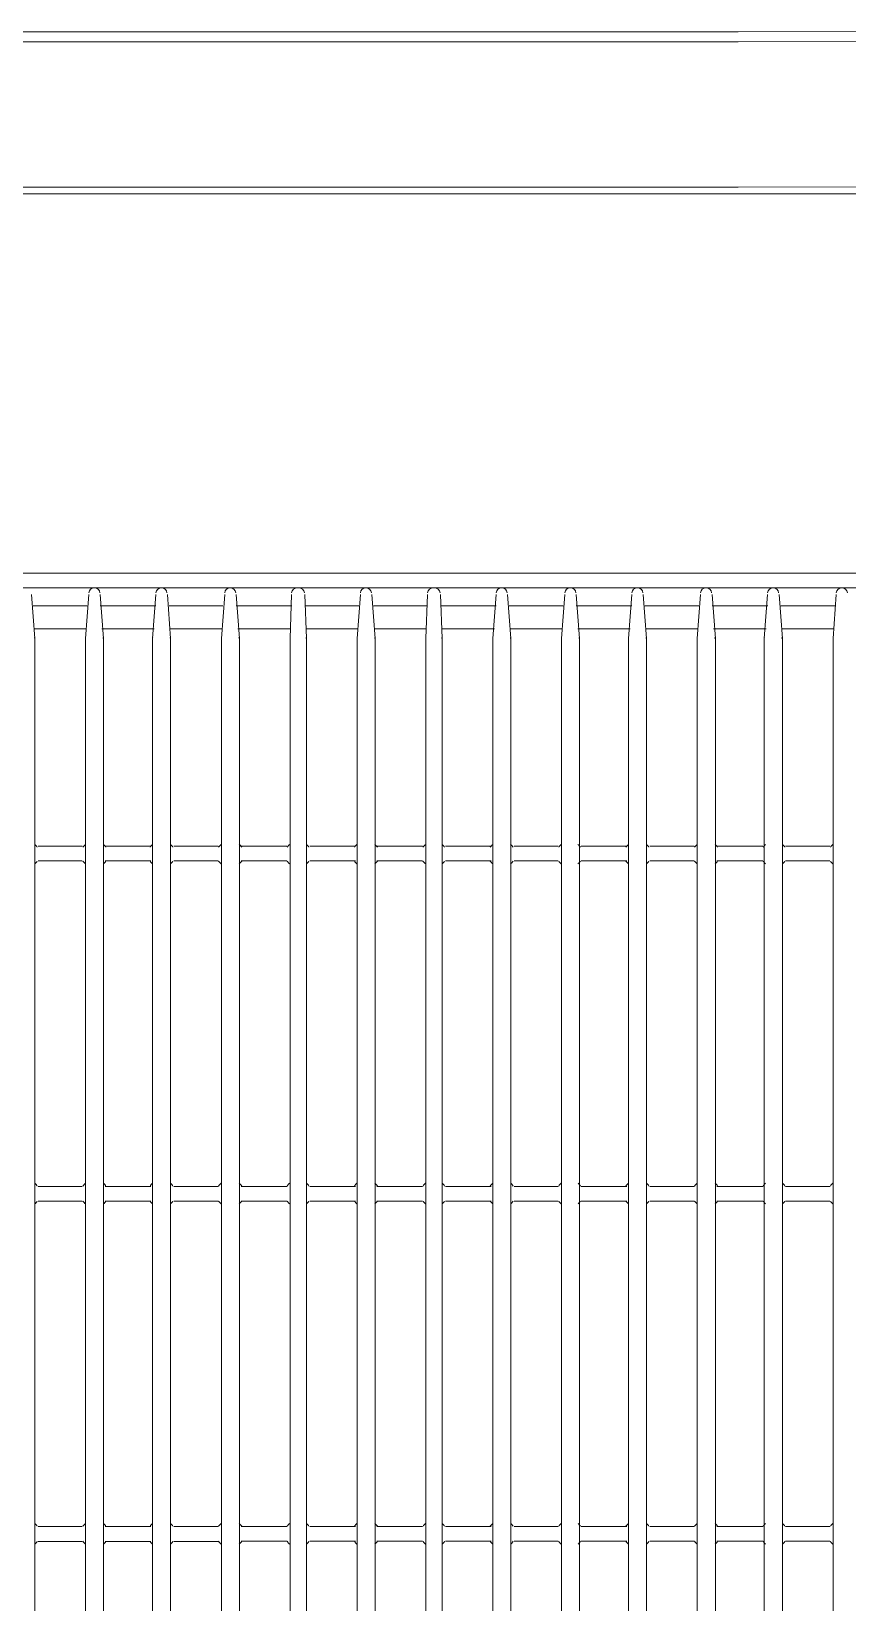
# Model space of a CAD drawing. Header units: inches. Extents: x -114 to 635, y -137 to 57.
# Drawn here: x 541.769 to 541.9142, y 23.4587 to 23.7382 of the extents above; entities that cross this region are included whole.
import ezdxf

# ---------------------------------------------------------------- set-up
doc = ezdxf.new("R2010")
doc.units = ezdxf.units.IN
doc.header["$MEASUREMENT"] = 0
doc.layers.get('0').update_dxf_attribs({"lineweight": 5})
doc.layers.add('UTILITIES', color=141, linetype='Continuous', lineweight=0)

# ---------------------------------------------------------------- blocks, each defined once
blk = doc.blocks.new('AC ELEVATION')
for points in [[(134710.28, 117793.96), (134710.28, 117793.96), (134371.88, 117793.96), (134328.83, 117793.96)], [(134710.28, 117792.22), (134710.28, 117792.22), (134332, 117792.22), (134332, 117792.22)], [(134710.28, 117792.22), (134710.28, 117792.22), (135108.52, 117792.31), (135108.52, 117792.31)], [(134292.98, 117766.33), (134292.98, 117766.33), (134710.28, 117766.33), (134710.28, 117766.33)], [(135149.18, 117766.39), (135149.18, 117766.39), (134710.28, 117766.33), (134710.28, 117766.33)], [(135150.71, 117765.15), (135150.71, 117765.15), (134291.4, 117765.15), (134291.4, 117765.15)], [(134345.96, 117697.68), (134345.96, 117697.68), (134869.78, 117697.68), (134869.78, 117697.68)], [(134607.86, 117695.08), (134607.86, 117695.08), (134346.84, 117695.08), (134346.84, 117695.08)], [(134584.57, 117693.9), (134584.57, 117693.9), (134585.16, 117686.06), (134585.16, 117686.06)], [(134594.77, 117693.89), (134594.77, 117693.89), (134594.19, 117686.04), (134594.19, 117686.04)], [(134594.78, 117694.17), (134594.8, 117694.67), (134595.23, 117695.07), (134595.75, 117695.07)], [(134595.75, 117695.07), (134596.28, 117695.07), (134596.7, 117694.67), (134596.74, 117694.17)], [(134596.8, 117693.89), (134596.8, 117693.89), (134597.39, 117686.04), (134597.39, 117686.04)], [(134606.7, 117693.9), (134606.7, 117693.9), (134606.11, 117686.04), (134606.11, 117686.04)], [(134606.7, 117694.17), (134606.73, 117694.67), (134607.17, 117695.08), (134607.68, 117695.08)], [(134607.68, 117695.08), (134608.21, 117695.08), (134608.63, 117694.67), (134608.66, 117694.17)], [(134607.86, 117695.08), (134607.86, 117695.08), (134868.61, 117695.08), (134868.61, 117695.08)], [(134608.73, 117693.9), (134608.73, 117693.9), (134609.32, 117686.04), (134609.32, 117686.04)], [(134618.93, 117693.9), (134618.93, 117693.9), (134618.34, 117686.06), (134618.34, 117686.06)], [(134618.93, 117694.17), (134618.96, 117694.67), (134619.39, 117695.07), (134619.9, 117695.07)], [(134619.9, 117695.07), (134620.43, 117695.07), (134620.85, 117694.67), (134620.89, 117694.17)], [(134620.96, 117693.9), (134620.96, 117693.9), (134621.54, 117686.06), (134621.54, 117686.06)], [(134630.84, 117693.89), (134630.84, 117693.89), (134630.56, 117686.04), (134630.56, 117686.04)], [(134630.84, 117694.17), (134630.89, 117694.67), (134631.38, 117695.07), (134631.98, 117695.07)], [(134631.98, 117695.07), (134632.57, 117695.07), (134633.07, 117694.67), (134633.11, 117694.17)], [(134633.18, 117693.89), (134633.18, 117693.89), (134633.47, 117686.04), (134633.47, 117686.04)], [(134643.08, 117693.89), (134643.08, 117693.89), (134642.49, 117686.04), (134642.49, 117686.04)], [(134643.08, 117694.17), (134643.11, 117694.67), (134643.54, 117695.07), (134644.05, 117695.07)], [(134644.05, 117695.07), (134644.57, 117695.07), (134645, 117694.67), (134645.04, 117694.17)], [(134645.11, 117693.89), (134645.11, 117693.89), (134645.69, 117686.04), (134645.69, 117686.04)], [(134655.01, 117693.89), (134655.01, 117693.89), (134654.72, 117686.04), (134654.72, 117686.04)], [(134655.01, 117694.17), (134655.06, 117694.67), (134655.54, 117695.07), (134656.13, 117695.07)], [(134656.13, 117695.07), (134656.73, 117695.07), (134657.22, 117694.67), (134657.27, 117694.17)], [(134657.33, 117693.89), (134657.33, 117693.89), (134657.62, 117686.04), (134657.62, 117686.04)], [(134667.22, 117693.89), (134667.22, 117693.89), (134666.65, 117686.04), (134666.65, 117686.04)], [(134667.24, 117694.17), (134667.26, 117694.67), (134667.69, 117695.07), (134668.21, 117695.07)], [(134668.21, 117695.07), (134668.74, 117695.07), (134669.15, 117694.67), (134669.2, 117694.17)], [(134669.26, 117693.89), (134669.26, 117693.89), (134669.85, 117686.04), (134669.85, 117686.04)], [(134679.45, 117693.89), (134679.45, 117693.89), (134678.87, 117686.04), (134678.87, 117686.04)], [(134679.45, 117694.17), (134679.49, 117694.67), (134679.91, 117695.07), (134680.43, 117695.07)], [(134680.43, 117695.07), (134680.95, 117695.07), (134681.38, 117694.67), (134681.42, 117694.17)], [(134681.49, 117693.89), (134681.49, 117693.89), (134682.06, 117686.04), (134682.06, 117686.04)], [(134691.38, 117693.89), (134691.38, 117693.89), (134690.8, 117686.04), (134690.8, 117686.04)], [(134691.38, 117694.17), (134691.42, 117694.67), (134691.85, 117695.07), (134692.36, 117695.07)], [(134692.36, 117695.07), (134692.87, 117695.07), (134693.31, 117694.67), (134693.35, 117694.17)], [(134693.41, 117693.89), (134693.41, 117693.89), (134693.99, 117686.04), (134693.99, 117686.04)], [(134703.6, 117693.89), (134703.6, 117693.89), (134703.01, 117686.04), (134703.01, 117686.04)], [(134703.6, 117694.17), (134703.64, 117694.67), (134704.06, 117695.07), (134704.59, 117695.07)], [(134704.59, 117695.07), (134705.1, 117695.07), (134705.54, 117694.67), (134705.56, 117694.17)], [(134705.64, 117693.89), (134705.64, 117693.89), (134706.23, 117686.04), (134706.23, 117686.04)], [(134715.53, 117693.89), (134715.53, 117693.89), (134714.94, 117686.04), (134714.94, 117686.04)], [(134715.53, 117694.17), (134715.57, 117694.67), (134715.99, 117695.07), (134716.52, 117695.07)], [(134716.52, 117695.07), (134717.03, 117695.07), (134717.47, 117694.67), (134717.49, 117694.17)], [(134717.57, 117693.89), (134717.57, 117693.89), (134718.16, 117686.04), (134718.16, 117686.04)], [(134727.75, 117693.89), (134727.75, 117693.89), (134727.18, 117686.04), (134727.18, 117686.04)], [(134727.75, 117694.17), (134727.79, 117694.67), (134728.21, 117695.07), (134728.74, 117695.07)], [(134728.74, 117695.07), (134729.26, 117695.07), (134729.69, 117694.67), (134729.72, 117694.17)], [(134594.48, 117691.87), (134594.48, 117691.87), (134584.87, 117691.87), (134584.87, 117691.87)], [(134606.7, 117691.87), (134606.7, 117691.87), (134596.8, 117691.87), (134596.8, 117691.87)], [(134609.03, 117691.88), (134609.03, 117691.88), (134618.63, 117691.88), (134618.63, 117691.88)], [(134620.96, 117691.88), (134620.96, 117691.88), (134630.86, 117691.88), (134630.86, 117691.88)], [(134633.18, 117691.87), (134633.18, 117691.87), (134642.77, 117691.87), (134642.77, 117691.87)], [(134645.4, 117691.87), (134645.4, 117691.87), (134655.01, 117691.87), (134655.01, 117691.87)], [(134657.33, 117691.88), (134657.33, 117691.88), (134667.22, 117691.88), (134667.22, 117691.88)], [(134669.55, 117691.88), (134669.55, 117691.88), (134679.15, 117691.88), (134679.15, 117691.88)], [(134681.49, 117691.88), (134681.49, 117691.88), (134691.38, 117691.88), (134691.38, 117691.88)], [(134693.71, 117691.88), (134693.71, 117691.88), (134703.3, 117691.88), (134703.3, 117691.88)], [(134705.65, 117691.88), (134705.65, 117691.88), (134715.54, 117691.88), (134715.54, 117691.88)], [(134717.87, 117691.88), (134717.87, 117691.88), (134727.47, 117691.88), (134727.47, 117691.88)], [(134594.19, 117687.79), (134594.19, 117687.79), (134585.17, 117687.79), (134585.17, 117687.79)], [(134606.41, 117687.79), (134606.41, 117687.79), (134597.09, 117687.79), (134597.09, 117687.79)], [(134609.32, 117687.79), (134609.32, 117687.79), (134618.34, 117687.79), (134618.34, 117687.79)], [(134621.25, 117687.79), (134621.25, 117687.79), (134630.57, 117687.79), (134630.57, 117687.79)], [(134633.47, 117687.79), (134633.47, 117687.79), (134642.49, 117687.79), (134642.49, 117687.79)], [(134645.69, 117687.79), (134645.69, 117687.79), (134654.72, 117687.79), (134654.72, 117687.79)], [(134657.62, 117687.79), (134657.62, 117687.79), (134666.94, 117687.79), (134666.94, 117687.79)], [(134669.85, 117687.79), (134669.85, 117687.79), (134678.87, 117687.79), (134678.87, 117687.79)], [(134681.78, 117687.79), (134681.78, 117687.79), (134691.08, 117687.79), (134691.08, 117687.79)], [(134693.99, 117687.79), (134693.99, 117687.79), (134703.03, 117687.79), (134703.03, 117687.79)], [(134705.93, 117687.79), (134705.93, 117687.79), (134715.25, 117687.79), (134715.25, 117687.79)], [(134718.16, 117687.79), (134718.16, 117687.79), (134727.19, 117687.79), (134727.19, 117687.79)], [(134585.09, 117686.23), (134585.09, 117686.17), (134585.09, 117686.13), (134585.09, 117686.08)], [(134585.16, 117466.35), (134585.16, 117466.35), (134585.16, 117686.06), (134585.16, 117686.06)], [(134594.19, 117686.07), (134594.19, 117686.07), (134594.19, 117686.23), (134594.19, 117686.23)], [(134594.19, 117686.07), (134594.19, 117686.07), (134594.19, 117686.23), (134594.19, 117686.23)], [(134594.19, 117686.07), (134594.19, 117686.07), (134594.19, 117686.23), (134594.19, 117686.23)], [(134594.19, 117466.35), (134594.19, 117466.35), (134594.19, 117686.06), (134594.19, 117686.06)], [(134597.33, 117686.23), (134597.33, 117686.23), (134597.33, 117686.07), (134597.33, 117686.07)], [(134597.39, 117466.35), (134597.39, 117466.35), (134597.39, 117686.04), (134597.39, 117686.04)], [(134606.11, 117686.08), (134606.11, 117686.15), (134606.11, 117686.18), (134606.12, 117686.25)], [(134606.11, 117686.08), (134606.11, 117686.15), (134606.11, 117686.18), (134606.12, 117686.25)], [(134606.11, 117686.08), (134606.11, 117686.15), (134606.11, 117686.18), (134606.12, 117686.25)], [(134606.11, 117466.34), (134606.11, 117466.34), (134606.11, 117686.04), (134606.11, 117686.04)], [(134609.25, 117686.25), (134609.25, 117686.18), (134609.25, 117686.15), (134609.25, 117686.08)], [(134609.25, 117686.25), (134609.25, 117686.18), (134609.25, 117686.15), (134609.25, 117686.08)], [(134609.25, 117686.25), (134609.25, 117686.18), (134609.25, 117686.15), (134609.25, 117686.08)], [(134609.32, 117466.34), (134609.32, 117466.34), (134609.32, 117686.04), (134609.32, 117686.04)], [(134618.34, 117686.08), (134618.34, 117686.15), (134618.34, 117686.18), (134618.35, 117686.23)], [(134618.34, 117466.35), (134618.34, 117466.35), (134618.34, 117686.06), (134618.34, 117686.06)], [(134621.47, 117686.23), (134621.47, 117686.23), (134621.47, 117686.08), (134621.47, 117686.08)], [(134621.47, 117686.23), (134621.47, 117686.23), (134621.47, 117686.08), (134621.47, 117686.08)], [(134621.47, 117686.23), (134621.47, 117686.23), (134621.47, 117686.08), (134621.47, 117686.08)], [(134621.54, 117466.35), (134621.54, 117466.35), (134621.54, 117686.04), (134621.54, 117686.04)], [(134630.56, 117686.07), (134630.56, 117686.13), (134630.56, 117686.17), (134630.57, 117686.23)], [(134630.56, 117466.35), (134630.56, 117466.35), (134630.56, 117686.04), (134630.56, 117686.04)], [(134633.4, 117686.23), (134633.4, 117686.17), (134633.4, 117686.13), (134633.4, 117686.07)], [(134633.47, 117466.35), (134633.47, 117466.35), (134633.47, 117686.04), (134633.47, 117686.04)], [(134642.49, 117686.07), (134642.49, 117686.13), (134642.5, 117686.17), (134642.5, 117686.23)], [(134642.49, 117466.35), (134642.49, 117466.35), (134642.49, 117686.04), (134642.49, 117686.04)], [(134645.62, 117686.23), (134645.62, 117686.23), (134645.62, 117686.07), (134645.62, 117686.07)], [(134645.7, 117466.35), (134645.7, 117466.35), (134645.7, 117686.06), (134645.7, 117686.06)], [(134654.72, 117686.07), (134654.72, 117686.13), (134654.72, 117686.17), (134654.72, 117686.23)], [(134654.72, 117466.35), (134654.72, 117466.35), (134654.72, 117686.04), (134654.72, 117686.04)], [(134657.55, 117686.23), (134657.55, 117686.17), (134657.55, 117686.13), (134657.55, 117686.07)], [(134657.62, 117466.35), (134657.62, 117466.35), (134657.62, 117686.04), (134657.62, 117686.04)], [(134666.65, 117686.07), (134666.65, 117686.07), (134666.65, 117686.23), (134666.65, 117686.23)], [(134666.65, 117466.35), (134666.65, 117466.35), (134666.65, 117686.04), (134666.65, 117686.04)], [(134669.77, 117686.23), (134669.77, 117686.17), (134669.78, 117686.13), (134669.78, 117686.07)], [(134669.85, 117466.35), (134669.85, 117466.35), (134669.85, 117686.04), (134669.85, 117686.04)], [(134678.87, 117686.07), (134678.87, 117686.13), (134678.87, 117686.17), (134678.87, 117686.23)], [(134678.87, 117466.35), (134678.87, 117466.35), (134678.87, 117686.04), (134678.87, 117686.04)], [(134681.99, 117686.23), (134681.99, 117686.23), (134681.99, 117686.07), (134681.99, 117686.07)], [(134682.06, 117466.35), (134682.06, 117466.35), (134682.06, 117686.04), (134682.06, 117686.04)], [(134690.8, 117686.07), (134690.8, 117686.07), (134690.8, 117686.23), (134690.8, 117686.23)], [(134690.8, 117466.35), (134690.8, 117466.35), (134690.8, 117686.04), (134690.8, 117686.04)], [(134693.92, 117686.23), (134693.93, 117686.17), (134693.93, 117686.13), (134693.93, 117686.07)], [(134693.99, 117466.35), (134693.99, 117466.35), (134693.99, 117686.04), (134693.99, 117686.04)], [(134703.01, 117686.07), (134703.01, 117686.07), (134703.01, 117686.23), (134703.01, 117686.23)], [(134703.01, 117466.35), (134703.01, 117466.35), (134703.01, 117686.04), (134703.01, 117686.04)], [(134706.15, 117686.23), (134706.15, 117686.17), (134706.15, 117686.13), (134706.15, 117686.07)], [(134706.23, 117466.35), (134706.23, 117466.35), (134706.23, 117686.04), (134706.23, 117686.04)], [(134714.94, 117686.07), (134714.94, 117686.13), (134714.94, 117686.17), (134714.96, 117686.23)], [(134714.94, 117466.35), (134714.94, 117466.35), (134714.94, 117686.04), (134714.94, 117686.04)], [(134718.08, 117686.23), (134718.08, 117686.17), (134718.08, 117686.13), (134718.08, 117686.07)], [(134718.16, 117466.35), (134718.16, 117466.35), (134718.16, 117686.04), (134718.16, 117686.04)], [(134727.18, 117686.07), (134727.18, 117686.07), (134727.18, 117686.23), (134727.18, 117686.23)], [(134727.18, 117466.35), (134727.18, 117466.35), (134727.18, 117686.06), (134727.18, 117686.06)], [(134585.13, 117649.4), (134585.31, 117649.25), (134585.46, 117649.09), (134585.58, 117648.93)], [(134593.6, 117649.09), (134593.6, 117649.09), (134585.75, 117649.09), (134585.75, 117649.09)], [(134593.7, 117648.93), (134593.83, 117649.09), (134593.99, 117649.25), (134594.15, 117649.4)], [(134593.7, 117648.93), (134593.83, 117649.09), (134593.99, 117649.25), (134594.15, 117649.4)], [(134593.7, 117648.93), (134593.83, 117649.09), (134593.99, 117649.25), (134594.15, 117649.4)], [(134593.7, 117648.93), (134593.83, 117649.09), (134593.99, 117649.25), (134594.15, 117649.4)], [(134597.35, 117649.4), (134597.53, 117649.25), (134597.68, 117649.09), (134597.79, 117648.93)], [(134605.82, 117649.11), (134605.82, 117649.11), (134597.68, 117649.11), (134597.68, 117649.11)], [(134605.65, 117648.94), (134605.76, 117649.11), (134605.91, 117649.25), (134606.08, 117649.42)], [(134605.65, 117648.94), (134605.76, 117649.11), (134605.91, 117649.25), (134606.08, 117649.42)], [(134605.65, 117648.94), (134605.76, 117649.11), (134605.91, 117649.25), (134606.08, 117649.42)], [(134605.65, 117648.94), (134605.76, 117649.11), (134605.91, 117649.25), (134606.08, 117649.42)], [(134609.28, 117649.42), (134609.46, 117649.25), (134609.61, 117649.11), (134609.73, 117648.94)], [(134609.28, 117649.42), (134609.46, 117649.25), (134609.61, 117649.11), (134609.73, 117648.94)], [(134609.28, 117649.42), (134609.46, 117649.25), (134609.61, 117649.11), (134609.73, 117648.94)], [(134609.28, 117649.42), (134609.46, 117649.25), (134609.61, 117649.11), (134609.73, 117648.94)], [(134609.89, 117649.09), (134609.89, 117649.09), (134617.75, 117649.09), (134617.75, 117649.09)], [(134617.85, 117648.93), (134617.98, 117649.11), (134618.13, 117649.25), (134618.3, 117649.4)], [(134621.51, 117649.42), (134621.69, 117649.27), (134621.84, 117649.11), (134621.96, 117648.93)], [(134621.51, 117649.42), (134621.69, 117649.27), (134621.84, 117649.11), (134621.96, 117648.93)], [(134621.51, 117649.4), (134621.68, 117649.25), (134621.84, 117649.11), (134621.95, 117648.93)], [(134621.51, 117649.4), (134621.68, 117649.25), (134621.84, 117649.11), (134621.95, 117648.93)], [(134621.84, 117649.11), (134621.84, 117649.11), (134629.98, 117649.11), (134629.98, 117649.11)], [(134630.06, 117648.93), (134630.18, 117649.11), (134630.32, 117649.25), (134630.48, 117649.4)], [(134633.49, 117649.4), (134633.66, 117649.25), (134633.79, 117649.11), (134633.92, 117648.93)], [(134634.06, 117649.11), (134634.06, 117649.11), (134642.2, 117649.11), (134642.2, 117649.11)], [(134642.01, 117648.93), (134642.14, 117649.11), (134642.29, 117649.25), (134642.46, 117649.4)], [(134645.66, 117649.4), (134645.83, 117649.25), (134645.99, 117649.11), (134646.1, 117648.93)], [(134645.99, 117649.11), (134645.99, 117649.11), (134654.13, 117649.11), (134654.13, 117649.11)], [(134654.21, 117648.93), (134654.33, 117649.11), (134654.47, 117649.25), (134654.63, 117649.4)], [(134657.64, 117649.4), (134657.8, 117649.25), (134657.94, 117649.11), (134658.05, 117648.93)], [(134658.2, 117649.11), (134658.2, 117649.11), (134666.35, 117649.11), (134666.35, 117649.11)], [(134666.16, 117648.93), (134666.3, 117649.11), (134666.44, 117649.25), (134666.62, 117649.4)], [(134669.81, 117649.4), (134669.99, 117649.25), (134670.13, 117649.11), (134670.26, 117648.93)], [(134670.44, 117649.11), (134670.44, 117649.11), (134678.29, 117649.11), (134678.29, 117649.11)], [(134678.37, 117648.93), (134678.48, 117649.11), (134678.63, 117649.25), (134678.78, 117649.4)], [(134681.79, 117649.4), (134681.97, 117649.25), (134682.09, 117649.11), (134682.21, 117648.93)], [(134682.35, 117649.11), (134682.35, 117649.11), (134690.51, 117649.11), (134690.51, 117649.11)], [(134690.32, 117648.93), (134690.45, 117649.11), (134690.58, 117649.25), (134690.77, 117649.4)], [(134693.97, 117649.4), (134694.14, 117649.25), (134694.28, 117649.11), (134694.42, 117648.93)], [(134694.58, 117649.11), (134694.58, 117649.11), (134702.44, 117649.11), (134702.44, 117649.11)], [(134702.54, 117648.93), (134702.66, 117649.11), (134702.8, 117649.25), (134702.99, 117649.4)], [(134706.19, 117649.4), (134706.37, 117649.25), (134706.51, 117649.11), (134706.64, 117648.93)], [(134706.51, 117649.11), (134706.51, 117649.11), (134714.67, 117649.11), (134714.67, 117649.11)], [(134714.75, 117648.93), (134714.86, 117649.11), (134715.01, 117649.25), (134715.16, 117649.4)], [(134718.17, 117649.4), (134718.34, 117649.25), (134718.47, 117649.11), (134718.61, 117648.93)], [(134718.73, 117649.11), (134718.73, 117649.11), (134726.6, 117649.11), (134726.6, 117649.11)], [(134726.7, 117648.93), (134726.83, 117649.11), (134726.97, 117649.25), (134727.15, 117649.4)], [(134585.58, 117646.42), (134585.46, 117646.24), (134585.31, 117646.07), (134585.13, 117645.94)], [(134585.75, 117646.47), (134585.75, 117646.47), (134593.6, 117646.47), (134593.6, 117646.47)], [(134594.15, 117645.94), (134593.99, 117646.07), (134593.83, 117646.24), (134593.7, 117646.42)], [(134594.15, 117645.94), (134593.99, 117646.07), (134593.83, 117646.24), (134593.7, 117646.42)], [(134594.15, 117645.94), (134593.99, 117646.07), (134593.83, 117646.24), (134593.7, 117646.42)], [(134594.15, 117645.94), (134593.99, 117646.07), (134593.83, 117646.24), (134593.7, 117646.42)], [(134597.79, 117646.42), (134597.68, 117646.24), (134597.53, 117646.07), (134597.35, 117645.94)], [(134597.68, 117646.48), (134597.68, 117646.48), (134605.82, 117646.48), (134605.82, 117646.48)], [(134606.08, 117645.93), (134605.91, 117646.08), (134605.76, 117646.24), (134605.65, 117646.42)], [(134606.08, 117645.93), (134605.91, 117646.08), (134605.76, 117646.24), (134605.65, 117646.42)], [(134606.08, 117645.93), (134605.91, 117646.08), (134605.76, 117646.24), (134605.65, 117646.42)], [(134606.08, 117645.93), (134605.91, 117646.08), (134605.76, 117646.24), (134605.65, 117646.42)], [(134609.73, 117646.42), (134609.61, 117646.24), (134609.46, 117646.08), (134609.28, 117645.93)], [(134609.73, 117646.42), (134609.61, 117646.24), (134609.46, 117646.08), (134609.28, 117645.93)], [(134609.73, 117646.42), (134609.61, 117646.24), (134609.46, 117646.08), (134609.28, 117645.93)], [(134609.73, 117646.42), (134609.61, 117646.24), (134609.46, 117646.08), (134609.28, 117645.93)], [(134617.75, 117646.47), (134617.75, 117646.47), (134609.89, 117646.47), (134609.89, 117646.47)], [(134618.3, 117645.94), (134618.13, 117646.08), (134617.98, 117646.24), (134617.85, 117646.42)], [(134621.96, 117646.42), (134621.84, 117646.26), (134621.69, 117646.08), (134621.51, 117645.94)], [(134621.96, 117646.42), (134621.84, 117646.26), (134621.69, 117646.08), (134621.51, 117645.94)], [(134621.95, 117646.42), (134621.84, 117646.24), (134621.68, 117646.08), (134621.51, 117645.94)], [(134621.95, 117646.42), (134621.84, 117646.24), (134621.68, 117646.08), (134621.51, 117645.94)], [(134629.98, 117646.48), (134629.98, 117646.48), (134621.84, 117646.48), (134621.84, 117646.48)], [(134630.48, 117645.94), (134630.32, 117646.07), (134630.18, 117646.24), (134630.06, 117646.42)], [(134633.92, 117646.42), (134633.79, 117646.24), (134633.66, 117646.07), (134633.49, 117645.94)], [(134642.2, 117646.48), (134642.2, 117646.48), (134634.06, 117646.48), (134634.06, 117646.48)], [(134642.46, 117645.94), (134642.29, 117646.08), (134642.14, 117646.24), (134642.01, 117646.42)], [(134646.1, 117646.42), (134645.99, 117646.24), (134645.83, 117646.08), (134645.66, 117645.94)], [(134654.13, 117646.48), (134654.13, 117646.48), (134645.99, 117646.48), (134645.99, 117646.48)], [(134654.63, 117645.94), (134654.47, 117646.08), (134654.33, 117646.24), (134654.21, 117646.42)], [(134658.05, 117646.42), (134657.94, 117646.24), (134657.8, 117646.08), (134657.64, 117645.94)], [(134666.35, 117646.48), (134666.35, 117646.48), (134658.2, 117646.48), (134658.2, 117646.48)], [(134666.62, 117645.94), (134666.44, 117646.08), (134666.3, 117646.24), (134666.16, 117646.42)], [(134670.26, 117646.42), (134670.13, 117646.24), (134669.99, 117646.08), (134669.81, 117645.94)], [(134678.29, 117646.48), (134678.29, 117646.48), (134670.44, 117646.48), (134670.44, 117646.48)], [(134678.78, 117645.94), (134678.63, 117646.08), (134678.48, 117646.24), (134678.37, 117646.42)], [(134682.21, 117646.42), (134682.09, 117646.24), (134681.97, 117646.08), (134681.79, 117645.94)], [(134690.51, 117646.48), (134690.51, 117646.48), (134682.35, 117646.48), (134682.35, 117646.48)], [(134690.77, 117645.94), (134690.58, 117646.08), (134690.45, 117646.24), (134690.32, 117646.42)], [(134694.42, 117646.42), (134694.28, 117646.24), (134694.14, 117646.08), (134693.97, 117645.94)], [(134702.44, 117646.48), (134702.44, 117646.48), (134694.58, 117646.48), (134694.58, 117646.48)], [(134702.99, 117645.94), (134702.8, 117646.08), (134702.66, 117646.24), (134702.54, 117646.42)], [(134706.64, 117646.42), (134706.51, 117646.24), (134706.37, 117646.07), (134706.19, 117645.94)], [(134714.67, 117646.48), (134714.67, 117646.48), (134706.51, 117646.48), (134706.51, 117646.48)], [(134715.16, 117645.94), (134715.01, 117646.07), (134714.86, 117646.24), (134714.75, 117646.42)], [(134718.61, 117646.42), (134718.47, 117646.24), (134718.34, 117646.07), (134718.17, 117645.94)], [(134726.6, 117646.48), (134726.6, 117646.48), (134718.73, 117646.48), (134718.73, 117646.48)], [(134727.15, 117645.94), (134726.97, 117646.07), (134726.83, 117646.24), (134726.7, 117646.42)], [(134585.13, 117589.13), (134585.31, 117588.98), (134585.46, 117588.8), (134585.58, 117588.61)], [(134593.6, 117588.57), (134593.6, 117588.57), (134585.75, 117588.57), (134585.75, 117588.57)], [(134593.7, 117588.61), (134593.83, 117588.8), (134593.99, 117588.98), (134594.15, 117589.13)], [(134593.7, 117588.61), (134593.83, 117588.8), (134593.99, 117588.98), (134594.15, 117589.13)], [(134593.7, 117588.61), (134593.83, 117588.8), (134593.99, 117588.98), (134594.15, 117589.13)], [(134593.7, 117588.61), (134593.83, 117588.8), (134593.99, 117588.98), (134594.15, 117589.13)], [(134597.35, 117589.13), (134597.53, 117588.98), (134597.68, 117588.8), (134597.79, 117588.61)], [(134605.82, 117588.57), (134605.82, 117588.57), (134597.68, 117588.57), (134597.68, 117588.57)], [(134605.65, 117588.61), (134605.76, 117588.8), (134605.91, 117588.99), (134606.08, 117589.11)], [(134605.65, 117588.61), (134605.76, 117588.8), (134605.91, 117588.99), (134606.08, 117589.11)], [(134605.65, 117588.61), (134605.76, 117588.8), (134605.91, 117588.99), (134606.08, 117589.11)], [(134605.65, 117588.61), (134605.76, 117588.8), (134605.91, 117588.99), (134606.08, 117589.11)], [(134609.28, 117589.11), (134609.46, 117588.99), (134609.61, 117588.8), (134609.73, 117588.61)], [(134609.28, 117589.11), (134609.46, 117588.99), (134609.61, 117588.8), (134609.73, 117588.61)], [(134609.28, 117589.11), (134609.46, 117588.99), (134609.61, 117588.8), (134609.73, 117588.61)], [(134609.28, 117589.11), (134609.46, 117588.99), (134609.61, 117588.8), (134609.73, 117588.61)], [(134609.89, 117588.57), (134609.89, 117588.57), (134617.75, 117588.57), (134617.75, 117588.57)], [(134617.85, 117588.61), (134617.98, 117588.82), (134618.13, 117588.98), (134618.3, 117589.13)], [(134621.51, 117589.13), (134621.69, 117588.99), (134621.84, 117588.82), (134621.96, 117588.61)], [(134621.51, 117589.13), (134621.69, 117588.99), (134621.84, 117588.82), (134621.96, 117588.61)], [(134621.51, 117589.13), (134621.69, 117588.98), (134621.84, 117588.82), (134621.96, 117588.61)], [(134621.51, 117589.13), (134621.69, 117588.98), (134621.84, 117588.82), (134621.96, 117588.61)], [(134621.84, 117588.57), (134621.84, 117588.57), (134629.99, 117588.57), (134629.99, 117588.57)], [(134630.06, 117588.61), (134630.18, 117588.82), (134630.32, 117588.99), (134630.48, 117589.13)], [(134633.49, 117589.13), (134633.66, 117588.99), (134633.8, 117588.82), (134633.92, 117588.61)], [(134634.06, 117588.57), (134634.06, 117588.57), (134642.21, 117588.57), (134642.21, 117588.57)], [(134642.02, 117588.61), (134642.15, 117588.82), (134642.29, 117588.99), (134642.47, 117589.13)], [(134645.66, 117589.13), (134645.85, 117588.99), (134645.99, 117588.82), (134646.11, 117588.61)], [(134645.99, 117588.57), (134645.99, 117588.57), (134654.14, 117588.57), (134654.14, 117588.57)], [(134654.22, 117588.61), (134654.33, 117588.82), (134654.48, 117588.99), (134654.64, 117589.13)], [(134657.64, 117589.13), (134657.82, 117588.99), (134657.95, 117588.82), (134658.07, 117588.61)], [(134658.21, 117588.57), (134658.21, 117588.57), (134666.36, 117588.57), (134666.36, 117588.57)], [(134666.17, 117588.61), (134666.3, 117588.82), (134666.45, 117588.99), (134666.62, 117589.13)], [(134669.82, 117589.13), (134670, 117588.99), (134670.13, 117588.82), (134670.27, 117588.61)], [(134670.44, 117588.57), (134670.44, 117588.57), (134678.29, 117588.57), (134678.29, 117588.57)], [(134678.38, 117588.61), (134678.49, 117588.82), (134678.64, 117588.99), (134678.79, 117589.13)], [(134681.8, 117589.13), (134681.97, 117588.99), (134682.1, 117588.82), (134682.21, 117588.61)], [(134682.37, 117588.57), (134682.37, 117588.57), (134690.51, 117588.57), (134690.51, 117588.57)], [(134690.32, 117588.61), (134690.45, 117588.82), (134690.6, 117588.98), (134690.77, 117589.13)], [(134693.97, 117589.13), (134694.14, 117588.98), (134694.3, 117588.82), (134694.42, 117588.61)], [(134694.58, 117588.57), (134694.58, 117588.57), (134702.44, 117588.57), (134702.44, 117588.57)], [(134702.54, 117588.61), (134702.68, 117588.82), (134702.82, 117588.98), (134703, 117589.13)], [(134706.19, 117589.13), (134706.37, 117588.98), (134706.51, 117588.82), (134706.64, 117588.61)], [(134706.52, 117588.57), (134706.52, 117588.57), (134714.67, 117588.57), (134714.67, 117588.57)], [(134714.75, 117588.61), (134714.86, 117588.82), (134715.01, 117588.98), (134715.16, 117589.13)], [(134718.17, 117589.13), (134718.34, 117588.98), (134718.47, 117588.82), (134718.61, 117588.61)], [(134718.73, 117588.57), (134718.73, 117588.57), (134726.6, 117588.57), (134726.6, 117588.57)], [(134726.7, 117588.61), (134726.83, 117588.82), (134726.97, 117588.98), (134727.15, 117589.13)], [(134585.58, 117585.96), (134585.46, 117585.75), (134585.31, 117585.58), (134585.13, 117585.44)], [(134585.75, 117585.94), (134585.75, 117585.94), (134593.6, 117585.94), (134593.6, 117585.94)], [(134594.15, 117585.44), (134593.99, 117585.58), (134593.83, 117585.75), (134593.7, 117585.96)], [(134594.15, 117585.44), (134593.99, 117585.58), (134593.83, 117585.75), (134593.7, 117585.96)], [(134594.15, 117585.44), (134593.99, 117585.58), (134593.83, 117585.75), (134593.7, 117585.96)], [(134594.15, 117585.44), (134593.98, 117585.59), (134593.83, 117585.75), (134593.7, 117585.96)], [(134597.79, 117585.96), (134597.68, 117585.75), (134597.53, 117585.58), (134597.35, 117585.44)], [(134597.68, 117585.94), (134597.68, 117585.94), (134605.82, 117585.94), (134605.82, 117585.94)], [(134606.08, 117585.46), (134605.91, 117585.59), (134605.76, 117585.77), (134605.65, 117585.96)], [(134606.08, 117585.46), (134605.91, 117585.59), (134605.76, 117585.77), (134605.65, 117585.96)], [(134606.08, 117585.46), (134605.91, 117585.59), (134605.76, 117585.77), (134605.65, 117585.96)], [(134606.08, 117585.46), (134605.91, 117585.59), (134605.76, 117585.77), (134605.65, 117585.96)], [(134609.73, 117585.96), (134609.61, 117585.77), (134609.46, 117585.59), (134609.28, 117585.46)], [(134609.73, 117585.96), (134609.61, 117585.77), (134609.46, 117585.59), (134609.28, 117585.46)], [(134609.73, 117585.96), (134609.61, 117585.77), (134609.46, 117585.59), (134609.28, 117585.46)], [(134609.73, 117585.96), (134609.61, 117585.77), (134609.46, 117585.59), (134609.28, 117585.46)], [(134617.75, 117585.94), (134617.75, 117585.94), (134609.89, 117585.94), (134609.89, 117585.94)], [(134618.3, 117585.44), (134618.13, 117585.59), (134617.98, 117585.75), (134617.85, 117585.96)], [(134621.96, 117585.96), (134621.84, 117585.77), (134621.69, 117585.59), (134621.51, 117585.44)], [(134621.96, 117585.96), (134621.84, 117585.77), (134621.69, 117585.59), (134621.51, 117585.44)], [(134621.96, 117585.96), (134621.84, 117585.75), (134621.69, 117585.59), (134621.51, 117585.44)], [(134621.96, 117585.96), (134621.84, 117585.75), (134621.69, 117585.59), (134621.51, 117585.44)], [(134629.99, 117585.94), (134629.99, 117585.94), (134621.84, 117585.94), (134621.84, 117585.94)], [(134630.48, 117585.44), (134630.32, 117585.59), (134630.18, 117585.77), (134630.06, 117585.96)], [(134633.92, 117585.96), (134633.8, 117585.77), (134633.66, 117585.59), (134633.49, 117585.44)], [(134642.21, 117585.94), (134642.21, 117585.94), (134634.06, 117585.94), (134634.06, 117585.94)], [(134642.47, 117585.44), (134642.29, 117585.59), (134642.15, 117585.77), (134642.02, 117585.96)], [(134646.11, 117585.96), (134645.99, 117585.77), (134645.85, 117585.59), (134645.66, 117585.44)], [(134654.14, 117585.94), (134654.14, 117585.94), (134645.99, 117585.94), (134645.99, 117585.94)], [(134654.64, 117585.44), (134654.48, 117585.59), (134654.33, 117585.77), (134654.22, 117585.96)], [(134658.07, 117585.96), (134657.95, 117585.77), (134657.82, 117585.59), (134657.64, 117585.44)], [(134666.36, 117585.94), (134666.36, 117585.94), (134658.21, 117585.94), (134658.21, 117585.94)], [(134666.62, 117585.44), (134666.45, 117585.59), (134666.3, 117585.77), (134666.17, 117585.96)], [(134670.27, 117585.96), (134670.13, 117585.77), (134670, 117585.59), (134669.82, 117585.44)], [(134678.29, 117585.94), (134678.29, 117585.94), (134670.44, 117585.94), (134670.44, 117585.94)], [(134678.79, 117585.44), (134678.64, 117585.59), (134678.49, 117585.77), (134678.38, 117585.96)], [(134682.21, 117585.96), (134682.1, 117585.77), (134681.97, 117585.59), (134681.8, 117585.44)], [(134690.51, 117585.94), (134690.51, 117585.94), (134682.37, 117585.94), (134682.37, 117585.94)], [(134690.77, 117585.44), (134690.6, 117585.59), (134690.45, 117585.75), (134690.32, 117585.96)], [(134694.42, 117585.96), (134694.3, 117585.75), (134694.14, 117585.59), (134693.97, 117585.44)], [(134702.44, 117585.94), (134702.44, 117585.94), (134694.58, 117585.94), (134694.58, 117585.94)], [(134703, 117585.44), (134702.82, 117585.59), (134702.68, 117585.75), (134702.54, 117585.96)], [(134706.64, 117585.96), (134706.51, 117585.75), (134706.37, 117585.59), (134706.19, 117585.44)], [(134714.67, 117585.94), (134714.67, 117585.94), (134706.52, 117585.94), (134706.52, 117585.94)], [(134715.16, 117585.44), (134715.01, 117585.59), (134714.86, 117585.75), (134714.75, 117585.96)], [(134718.61, 117585.96), (134718.47, 117585.75), (134718.34, 117585.59), (134718.17, 117585.44)], [(134726.6, 117585.94), (134726.6, 117585.94), (134718.73, 117585.94), (134718.73, 117585.94)], [(134727.15, 117585.44), (134726.97, 117585.59), (134726.83, 117585.75), (134726.7, 117585.96)], [(134585.13, 117528.59), (134585.31, 117528.44), (134585.46, 117528.28), (134585.58, 117528.09)], [(134593.7, 117528.09), (134593.83, 117528.28), (134593.99, 117528.44), (134594.15, 117528.59)], [(134593.7, 117528.09), (134593.83, 117528.28), (134593.99, 117528.44), (134594.15, 117528.59)], [(134593.7, 117528.09), (134593.83, 117528.28), (134593.98, 117528.44), (134594.15, 117528.59)], [(134593.7, 117528.09), (134593.83, 117528.28), (134593.98, 117528.44), (134594.15, 117528.59)], [(134597.35, 117528.59), (134597.53, 117528.44), (134597.68, 117528.28), (134597.79, 117528.09)], [(134605.65, 117528.1), (134605.76, 117528.27), (134605.91, 117528.44), (134606.08, 117528.59)], [(134605.65, 117528.1), (134605.76, 117528.27), (134605.91, 117528.44), (134606.08, 117528.59)], [(134605.65, 117528.1), (134605.76, 117528.27), (134605.91, 117528.44), (134606.08, 117528.59)], [(134605.65, 117528.1), (134605.76, 117528.27), (134605.91, 117528.44), (134606.08, 117528.59)], [(134609.28, 117528.59), (134609.46, 117528.44), (134609.61, 117528.27), (134609.73, 117528.1)], [(134609.28, 117528.59), (134609.46, 117528.44), (134609.61, 117528.27), (134609.73, 117528.1)], [(134609.28, 117528.59), (134609.46, 117528.44), (134609.61, 117528.27), (134609.73, 117528.1)], [(134609.28, 117528.59), (134609.46, 117528.44), (134609.61, 117528.27), (134609.73, 117528.1)], [(134617.85, 117528.09), (134617.98, 117528.28), (134618.13, 117528.45), (134618.3, 117528.59)], [(134621.51, 117528.6), (134621.69, 117528.45), (134621.84, 117528.28), (134621.96, 117528.1)], [(134621.51, 117528.6), (134621.69, 117528.45), (134621.84, 117528.28), (134621.96, 117528.1)], [(134621.51, 117528.6), (134621.69, 117528.45), (134621.84, 117528.28), (134621.96, 117528.1)], [(134621.51, 117528.6), (134621.69, 117528.45), (134621.84, 117528.28), (134621.96, 117528.1)], [(134630.06, 117528.1), (134630.18, 117528.28), (134630.32, 117528.45), (134630.48, 117528.6)], [(134633.49, 117528.6), (134633.66, 117528.45), (134633.8, 117528.28), (134633.92, 117528.1)], [(134642.02, 117528.1), (134642.15, 117528.28), (134642.29, 117528.45), (134642.47, 117528.6)], [(134645.66, 117528.6), (134645.85, 117528.45), (134645.99, 117528.28), (134646.11, 117528.1)], [(134654.22, 117528.1), (134654.33, 117528.28), (134654.48, 117528.45), (134654.64, 117528.6)], [(134657.64, 117528.6), (134657.82, 117528.45), (134657.95, 117528.28), (134658.07, 117528.1)], [(134666.17, 117528.1), (134666.3, 117528.28), (134666.45, 117528.45), (134666.62, 117528.6)], [(134669.82, 117528.6), (134670, 117528.45), (134670.13, 117528.28), (134670.27, 117528.1)], [(134678.38, 117528.1), (134678.49, 117528.28), (134678.64, 117528.45), (134678.79, 117528.6)], [(134681.8, 117528.6), (134681.97, 117528.45), (134682.1, 117528.28), (134682.21, 117528.1)], [(134690.33, 117528.1), (134690.45, 117528.28), (134690.6, 117528.45), (134690.77, 117528.6)], [(134693.98, 117528.6), (134694.14, 117528.45), (134694.3, 117528.28), (134694.42, 117528.1)], [(134702.55, 117528.1), (134702.68, 117528.28), (134702.82, 117528.45), (134703, 117528.6)], [(134706.2, 117528.6), (134706.37, 117528.45), (134706.52, 117528.28), (134706.64, 117528.1)], [(134714.75, 117528.1), (134714.87, 117528.28), (134715.01, 117528.45), (134715.16, 117528.6)], [(134718.18, 117528.6), (134718.34, 117528.45), (134718.48, 117528.28), (134718.61, 117528.1)], [(134726.7, 117528.1), (134726.83, 117528.28), (134726.97, 117528.45), (134727.15, 117528.6)], [(134585.58, 117525.43), (134585.46, 117525.22), (134585.31, 117525.05), (134585.13, 117524.93)], [(134593.6, 117528.03), (134593.6, 117528.03), (134585.75, 117528.03), (134585.75, 117528.03)], [(134585.75, 117525.41), (134585.75, 117525.41), (134593.6, 117525.41), (134593.6, 117525.41)], [(134594.15, 117524.93), (134593.99, 117525.05), (134593.83, 117525.22), (134593.7, 117525.43)], [(134594.15, 117524.93), (134593.99, 117525.05), (134593.83, 117525.22), (134593.7, 117525.43)], [(134594.15, 117524.93), (134593.98, 117525.05), (134593.83, 117525.23), (134593.7, 117525.43)], [(134594.15, 117524.93), (134593.98, 117525.05), (134593.83, 117525.23), (134593.7, 117525.43)], [(134597.79, 117525.43), (134597.68, 117525.22), (134597.53, 117525.05), (134597.35, 117524.93)], [(134605.82, 117528.03), (134605.82, 117528.03), (134597.68, 117528.03), (134597.68, 117528.03)], [(134597.68, 117525.41), (134597.68, 117525.41), (134605.82, 117525.41), (134605.82, 117525.41)], [(134606.08, 117524.93), (134605.91, 117525.05), (134605.76, 117525.22), (134605.65, 117525.43)], [(134606.08, 117524.93), (134605.91, 117525.05), (134605.76, 117525.22), (134605.65, 117525.43)], [(134606.08, 117524.93), (134605.91, 117525.05), (134605.76, 117525.22), (134605.65, 117525.43)], [(134606.08, 117524.93), (134605.91, 117525.05), (134605.76, 117525.22), (134605.65, 117525.43)], [(134609.73, 117525.43), (134609.61, 117525.22), (134609.46, 117525.05), (134609.28, 117524.93)], [(134609.73, 117525.43), (134609.61, 117525.22), (134609.46, 117525.05), (134609.28, 117524.93)], [(134609.73, 117525.43), (134609.61, 117525.22), (134609.46, 117525.05), (134609.28, 117524.93)], [(134609.73, 117525.43), (134609.61, 117525.22), (134609.46, 117525.05), (134609.28, 117524.93)], [(134609.89, 117528.03), (134609.89, 117528.03), (134617.75, 117528.03), (134617.75, 117528.03)], [(134617.75, 117525.41), (134617.75, 117525.41), (134609.89, 117525.41), (134609.89, 117525.41)], [(134618.3, 117524.93), (134618.13, 117525.05), (134617.98, 117525.23), (134617.85, 117525.43)], [(134621.96, 117525.44), (134621.84, 117525.23), (134621.69, 117525.05), (134621.51, 117524.94)], [(134621.96, 117525.44), (134621.84, 117525.23), (134621.69, 117525.05), (134621.51, 117524.94)], [(134621.96, 117525.44), (134621.84, 117525.23), (134621.69, 117525.05), (134621.51, 117524.94)], [(134621.96, 117525.44), (134621.84, 117525.23), (134621.69, 117525.05), (134621.51, 117524.94)], [(134621.84, 117528.04), (134621.84, 117528.04), (134629.99, 117528.04), (134629.99, 117528.04)], [(134629.99, 117525.43), (134629.99, 117525.43), (134621.84, 117525.43), (134621.84, 117525.43)], [(134630.48, 117524.94), (134630.32, 117525.05), (134630.18, 117525.23), (134630.06, 117525.44)], [(134633.92, 117525.44), (134633.8, 117525.23), (134633.66, 117525.05), (134633.49, 117524.94)], [(134634.06, 117528.04), (134634.06, 117528.04), (134642.21, 117528.04), (134642.21, 117528.04)], [(134642.21, 117525.43), (134642.21, 117525.43), (134634.06, 117525.43), (134634.06, 117525.43)], [(134642.47, 117524.94), (134642.29, 117525.05), (134642.15, 117525.23), (134642.02, 117525.44)], [(134646.11, 117525.44), (134645.99, 117525.23), (134645.85, 117525.05), (134645.66, 117524.94)], [(134645.99, 117528.04), (134645.99, 117528.04), (134654.14, 117528.04), (134654.14, 117528.04)], [(134654.14, 117525.43), (134654.14, 117525.43), (134645.99, 117525.43), (134645.99, 117525.43)], [(134654.64, 117524.94), (134654.48, 117525.05), (134654.33, 117525.23), (134654.22, 117525.44)], [(134658.07, 117525.44), (134657.95, 117525.23), (134657.82, 117525.05), (134657.64, 117524.94)], [(134658.21, 117528.04), (134658.21, 117528.04), (134666.36, 117528.04), (134666.36, 117528.04)], [(134666.36, 117525.43), (134666.36, 117525.43), (134658.21, 117525.43), (134658.21, 117525.43)], [(134666.62, 117524.94), (134666.45, 117525.05), (134666.3, 117525.23), (134666.17, 117525.44)], [(134670.27, 117525.44), (134670.13, 117525.23), (134670, 117525.05), (134669.82, 117524.94)], [(134670.44, 117528.04), (134670.44, 117528.04), (134678.29, 117528.04), (134678.29, 117528.04)], [(134678.29, 117525.43), (134678.29, 117525.43), (134670.44, 117525.43), (134670.44, 117525.43)], [(134678.79, 117524.94), (134678.64, 117525.05), (134678.49, 117525.23), (134678.38, 117525.44)], [(134682.21, 117525.44), (134682.1, 117525.23), (134681.97, 117525.05), (134681.8, 117524.94)], [(134682.37, 117528.04), (134682.37, 117528.04), (134690.51, 117528.04), (134690.51, 117528.04)], [(134690.51, 117525.43), (134690.51, 117525.43), (134682.37, 117525.43), (134682.37, 117525.43)], [(134690.77, 117524.94), (134690.6, 117525.05), (134690.45, 117525.23), (134690.33, 117525.44)], [(134694.42, 117525.44), (134694.3, 117525.23), (134694.14, 117525.05), (134693.98, 117524.94)], [(134694.58, 117528.04), (134694.58, 117528.04), (134702.44, 117528.04), (134702.44, 117528.04)], [(134702.44, 117525.43), (134702.44, 117525.43), (134694.58, 117525.43), (134694.58, 117525.43)], [(134703, 117524.94), (134702.82, 117525.05), (134702.68, 117525.23), (134702.55, 117525.44)], [(134706.64, 117525.44), (134706.52, 117525.23), (134706.37, 117525.05), (134706.2, 117524.94)], [(134706.52, 117528.04), (134706.52, 117528.04), (134714.67, 117528.04), (134714.67, 117528.04)], [(134714.67, 117525.43), (134714.67, 117525.43), (134706.52, 117525.43), (134706.52, 117525.43)], [(134715.16, 117524.94), (134715.01, 117525.05), (134714.87, 117525.23), (134714.75, 117525.44)], [(134718.61, 117525.44), (134718.48, 117525.23), (134718.34, 117525.05), (134718.18, 117524.94)], [(134718.74, 117528.04), (134718.74, 117528.04), (134726.6, 117528.04), (134726.6, 117528.04)], [(134726.6, 117525.43), (134726.6, 117525.43), (134718.74, 117525.43), (134718.74, 117525.43)], [(134727.15, 117524.94), (134726.97, 117525.05), (134726.83, 117525.23), (134726.7, 117525.44)]]:
    blk.add_open_spline(points, degree=3)
blk.add_open_spline([(134710.28, 117793.96), (134710.28, 117793.96), (135108.52, 117794.05), (135108.52, 117794.05), (135108.52, 117794.05), (135108.52, 117794.05), (135109.97, 117794.05), (135109.97, 117794.05), (135109.97, 117794.05), (135109.97, 117794.05), (135113.27, 117793.67), (135113.27, 117793.67)], degree=3, knots=[0, 0, 0, 0, 0.333333, 0.333333, 0.333333, 0.333333, 0.666667, 0.666667, 0.666667, 0.666667, 1, 1, 1, 1])

msp = doc.modelspace()

# ---------------------------------------------------------------- block references
at = {"layer": 'UTILITIES', "xscale": 0.001, "yscale": 0.001, "zscale": 0.001}
msp.add_blockref('AC ELEVATION', (407.18441, -94.05583, 0), dxfattribs=at)

doc.saveas('drawing.dxf')
